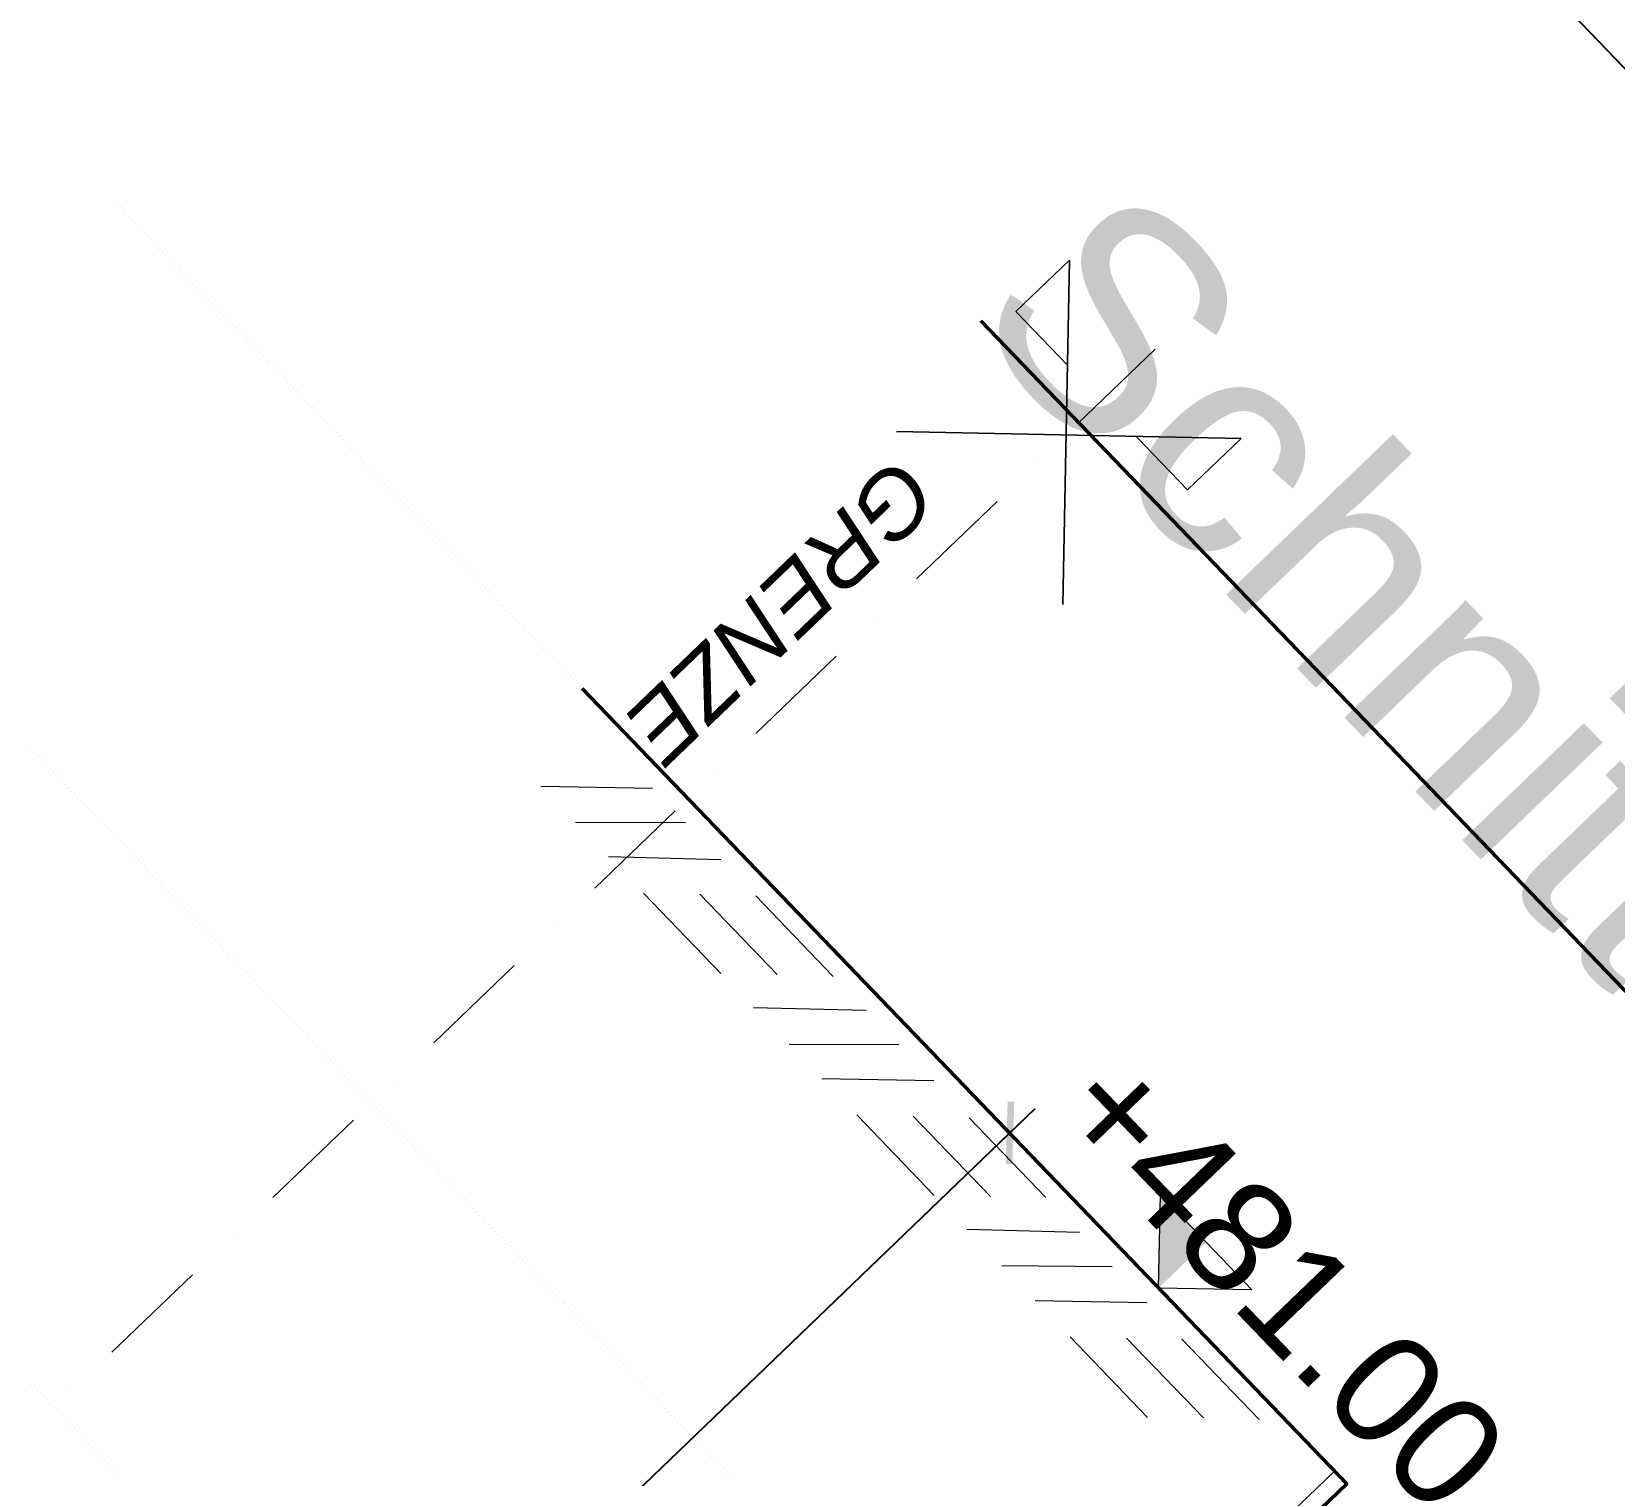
# Model space of a CAD drawing. Header units: metres. Extents: x 2687650.8 to 2687727.1, y 1234407.3 to 1234484.3.
# Drawn here: x 2687696.216 to 2687699.818, y 1234463.414 to 1234466.699 of the extents above; entities that cross this region are included whole.
import ezdxf

# ---------------------------------------------------------------- set-up
doc = ezdxf.new("R2010")
doc.units = ezdxf.units.M
for name, color, linetype in [('PDF_0', 7, 'Continuous'), ('PDF_A__BEMH', 7, 'Continuous'), ('PDF_A__BEML', 7, 'Continuous'), ('PDF_A__RAND', 7, 'Continuous'), ('PDF_E_Text', 7, 'Continuous'), ('PDF_Ebene 2', 7, 'Continuous'), ('PDF_Text', 7, 'Continuous')]:
    doc.layers.add(name, color=color, linetype=linetype)
doc.layers.add('PDF__Parzellengrenze', color=7, linetype='Continuous', true_color=0x7f7f7f)
doc.layers.add('PDF_E_Schnitte_1_50', color=7, linetype='Continuous', true_color=0x7f7f7f)
doc.styles.add('PDF Arial', font='arial.ttf')
doc.styles.add('PDF Arial Italic', font='')
doc.styles.get('PDF Arial Italic').set_extended_font_data('Arial', italic=True)

# ---------------------------------------------------------------- blocks, each defined once
blk = doc.blocks.new('A$C1c84ec86')
at = {"layer": 'PDF_0', "transparency": 33554559}
blk.add_hatch(color=256, dxfattribs=at).paths.add_polyline_path([(2529.04, 4180.7), (2530.1, 4181.76), (2520.15, 4191.92), (2519.09, 4190.86)])
at = {"layer": 'PDF_0', "lineweight": 18}
blk.add_lwpolyline([(2631.27, 3398.79), (2631.27, 3856.21), (2631.27, 4186.21), (2384.26, 4186.21)], dxfattribs=at)
at = {"layer": 'PDF__Parzellengrenze', "lineweight": 18}
for points in [[(2390.82, 4333.74), (2446.27, 4278.28)], [(2430.19, 4316.81), (2447.12, 4316.81), (2447.12, 4333.74), (2391.66, 4278.28), (2447.12, 4333.74), (2447.12, 4316.81)], [(2407.75, 4316.81), (2390.82, 4316.81)]]:
    blk.add_lwpolyline(points, close=True, dxfattribs=at)
for points in [[(2390.82, 4333.74), (2390.82, 4316.81)], [(2418.97, 4309.19), (2418.97, 4333.74)], [(2418.97, 4296.49), (2418.97, 4296.49)], [(2418.97, 4258.39), (2418.97, 4283.79)], [(2418.97, 4245.68), (2418.97, 4245.68)], [(2418.97, 4207.58), (2418.97, 4232.98)], [(2418.97, 4194.88), (2418.97, 4194.88)], [(2418.97, 4156.78), (2418.97, 4182.18)], [(2418.97, 4144.08), (2418.97, 4144.08)], [(2418.97, 4105.98), (2418.97, 4131.38)], [(2418.97, 4093.28), (2418.97, 4093.28)], [(2418.97, 4055.18), (2418.97, 4080.58)], [(2418.97, 4042.48), (2418.97, 4042.48)], [(2418.97, 4004.38), (2418.97, 4029.78)], [(2418.97, 3991.68), (2418.97, 3991.68)]]:
    blk.add_lwpolyline(points, dxfattribs=at)
at = {"layer": 'PDF_A__BEMH', "lineweight": 20}
blk.add_lwpolyline([(2573.49, 4186.21), (2558.46, 4201.23), (2588.52, 4201.23)], close=True, dxfattribs=at)
at = {"layer": 'PDF_A__BEMH', "transparency": 33554559}
blk.add_solid([(2573.49, 4186.21), (2573.49, 4201.23), (2558.46, 4201.23)], dxfattribs=at)
at = {"layer": 'PDF_A__BEML', "lineweight": 25}
for points in [[(2524.59, 3410.22), (2524.59, 4194.25)], [(2564.6, 4186.21), (2516.55, 4186.21)]]:
    blk.add_lwpolyline(points, dxfattribs=at)
at = {"layer": 'PDF_A__RAND', "lineweight": 25}
blk.add_lwpolyline([(6283.01, 4455.03), (6300.16, 4455.03), (0, 4455.03), (0, 0), (6300.16, 0), (6300.16, 4455.03), (6300.16, 4430.05)], dxfattribs=at)
at = {"layer": 'PDF_E_Schnitte_1_50', "color": 7, "lineweight": 50}
blk.add_lwpolyline([(2635.3, 3199.82), (2635.3, 4186.21), (2384.26, 4186.21)], dxfattribs=at)
at = {"layer": 'PDF_E_Schnitte_1_50', "lineweight": 18}
for points in [[(2384.26, 4186.21), (2420.24, 4186.21), (2455.38, 4186.21), (2490.3, 4186.21), (2525.44, 4186.21), (2560.37, 4186.21), (2595.29, 4186.21), (2631.27, 4186.21)], [(2411.77, 4181.97), (2393.78, 4163.98)], [(2422.57, 4181.97), (2405.21, 4163.98)], [(2434.21, 4181.97), (2416.01, 4163.98)], [(2445.64, 4181.97), (2471.04, 4181.97)], [(2481.84, 4181.97), (2463.63, 4163.98)], [(2492.63, 4181.97), (2475.27, 4163.98)], [(2504.06, 4181.97), (2486.07, 4163.98)], [(2515.7, 4181.97), (2540.89, 4181.97)], [(2551.9, 4181.97), (2533.69, 4163.98)], [(2562.69, 4181.97), (2545.12, 4163.98)], [(2574.12, 4181.97), (2556.13, 4163.98)], [(2585.55, 4181.97), (2610.95, 4181.97)], [(2436.54, 4173.08), (2461.94, 4173.08)], [(2506.6, 4173.08), (2532, 4173.08)], [(2576.66, 4173.08), (2601.85, 4173.08)], [(2427.44, 4163.98), (2452.84, 4163.98)], [(2497.5, 4163.98), (2522.9, 4163.98)], [(2567.56, 4163.98), (2592.96, 4163.98)]]:
    blk.add_lwpolyline(points, dxfattribs=at)
at = {"layer": 'PDF_E_Text', "lineweight": 50}
blk.add_lwpolyline([(2386.8, 4309.61), (2885.28, 4309.61)], dxfattribs=at)
at = {"layer": 'PDF_Ebene 2', "lineweight": 20}
for points in [[(2230.37, 4186.21), (2230.37, 4186.21)], [(2231.43, 4186.21), (2231.43, 4186.21)], [(2232.49, 4186.21), (2232.49, 4186.21)], [(2233.55, 4186.21), (2233.55, 4186.21)], [(2234.39, 4186.21), (2234.39, 4186.21)], [(2235.45, 4186.21), (2235.45, 4186.21)], [(2236.51, 4186.21), (2236.51, 4186.21)], [(2237.36, 4186.21), (2237.36, 4186.21)], [(2238.41, 4186.21), (2238.41, 4186.21)], [(2239.47, 4186.21), (2239.47, 4186.21)], [(2240.53, 4186.21), (2240.53, 4186.21)], [(2241.38, 4186.21), (2241.38, 4186.21)], [(2242.44, 4186.21), (2242.44, 4186.21)], [(2243.49, 4186.21), (2243.49, 4186.21)], [(2244.55, 4186.21), (2244.55, 4186.21)], [(2245.4, 4186.21), (2245.4, 4186.21)], [(2246.46, 4186.21), (2246.46, 4186.21)], [(2247.52, 4186.21), (2247.52, 4186.21)], [(2248.36, 4186.21), (2248.36, 4186.21)], [(2249.42, 4186.21), (2249.42, 4186.21)], [(2250.48, 4186.21), (2250.48, 4186.21)], [(2251.54, 4186.21), (2251.54, 4186.21)], [(2252.38, 4186.21), (2252.38, 4186.21)], [(2253.44, 4186.21), (2253.44, 4186.21)], [(2254.5, 4186.21), (2254.5, 4186.21)], [(2255.35, 4186.21), (2255.35, 4186.21)], [(2256.41, 4186.21), (2256.41, 4186.21)], [(2257.46, 4186.21), (2257.46, 4186.21)], [(2258.52, 4186.21), (2258.52, 4186.21)], [(2259.37, 4186.21), (2259.37, 4186.21)], [(2260.43, 4186.21), (2260.43, 4186.21)], [(2261.49, 4186.21), (2261.49, 4186.21)], [(2262.54, 4186.21), (2262.54, 4186.21)], [(2263.39, 4186.21), (2263.39, 4186.21)], [(2264.45, 4186.21), (2264.45, 4186.21)], [(2265.51, 4186.21), (2265.51, 4186.21)], [(2266.35, 4186.21), (2266.35, 4186.21)], [(2267.41, 4186.21), (2267.41, 4186.21)], [(2268.47, 4186.21), (2268.47, 4186.21)], [(2269.53, 4186.21), (2269.53, 4186.21)], [(2270.38, 4186.21), (2270.38, 4186.21)], [(2271.44, 4186.21), (2271.44, 4186.21)], [(2272.49, 4186.21), (2272.49, 4186.21)], [(2273.55, 4186.21), (2273.55, 4186.21)], [(2274.4, 4186.21), (2274.4, 4186.21)], [(2275.46, 4186.21), (2275.46, 4186.21)], [(2276.52, 4186.21), (2276.52, 4186.21)], [(2277.36, 4186.21), (2277.36, 4186.21)], [(2278.42, 4186.21), (2278.42, 4186.21)], [(2279.48, 4186.21), (2279.48, 4186.21)], [(2280.54, 4186.21), (2280.54, 4186.21)], [(2281.38, 4186.21), (2281.38, 4186.21)], [(2282.44, 4186.21), (2282.44, 4186.21)], [(2283.5, 4186.21), (2283.5, 4186.21)], [(2284.56, 4186.21), (2284.56, 4186.21)], [(2285.41, 4186.21), (2285.41, 4186.21)], [(2286.46, 4186.21), (2286.46, 4186.21)], [(2287.52, 4186.21), (2287.52, 4186.21)], [(2288.37, 4186.21), (2288.37, 4186.21)], [(2289.43, 4186.21), (2289.43, 4186.21)], [(2290.49, 4186.21), (2290.49, 4186.21)], [(2291.54, 4186.21), (2291.54, 4186.21)], [(2292.39, 4186.21), (2292.39, 4186.21)], [(2293.45, 4186.21), (2293.45, 4186.21)], [(2294.51, 4186.21), (2294.51, 4186.21)], [(2295.57, 4186.21), (2295.57, 4186.21)], [(2296.41, 4186.21), (2296.41, 4186.21)], [(2297.47, 4186.21), (2297.47, 4186.21)], [(2298.53, 4186.21), (2298.53, 4186.21)], [(2299.38, 4186.21), (2299.38, 4186.21)], [(2300.43, 4186.21), (2300.43, 4186.21)], [(2301.49, 4186.21), (2301.49, 4186.21)], [(2302.55, 4186.21), (2302.55, 4186.21)], [(2303.4, 4186.21), (2303.4, 4186.21)], [(2304.46, 4186.21), (2304.46, 4186.21)], [(2305.51, 4186.21), (2305.51, 4186.21)], [(2306.57, 4186.21), (2306.57, 4186.21)], [(2307.42, 4186.21), (2307.42, 4186.21)], [(2308.48, 4186.21), (2308.48, 4186.21)], [(2309.54, 4186.21), (2309.54, 4186.21)], [(2310.38, 4186.21), (2310.38, 4186.21)], [(2311.44, 4186.21), (2311.44, 4186.21)], [(2312.5, 4186.21), (2312.5, 4186.21)], [(2313.56, 4186.21), (2313.56, 4186.21)], [(2314.4, 4186.21), (2314.4, 4186.21)], [(2315.46, 4186.21), (2315.46, 4186.21)], [(2316.52, 4186.21), (2316.52, 4186.21)], [(2317.37, 4186.21), (2317.37, 4186.21)], [(2318.43, 4186.21), (2318.43, 4186.21)], [(2319.48, 4186.21), (2319.48, 4186.21)], [(2320.54, 4186.21), (2320.54, 4186.21)], [(2321.39, 4186.21), (2321.39, 4186.21)], [(2322.45, 4186.21), (2322.45, 4186.21)], [(2323.51, 4186.21), (2323.51, 4186.21)], [(2324.56, 4186.21), (2324.56, 4186.21)], [(2325.41, 4186.21), (2325.41, 4186.21)], [(2326.47, 4186.21), (2326.47, 4186.21)], [(2327.53, 4186.21), (2327.53, 4186.21)], [(2328.37, 4186.21), (2328.37, 4186.21)], [(2329.43, 4186.21), (2329.43, 4186.21)], [(2330.49, 4186.21), (2330.49, 4186.21)], [(2331.55, 4186.21), (2331.55, 4186.21)], [(2332.4, 4186.21), (2332.4, 4186.21)], [(2333.45, 4186.21), (2333.45, 4186.21)], [(2334.51, 4186.21), (2334.51, 4186.21)], [(2335.57, 4186.21), (2335.57, 4186.21)], [(2336.42, 4186.21), (2336.42, 4186.21)], [(2337.48, 4186.21), (2337.48, 4186.21)], [(2338.53, 4186.21), (2338.53, 4186.21)], [(2339.38, 4186.21), (2339.38, 4186.21)], [(2340.44, 4186.21), (2340.44, 4186.21)], [(2341.5, 4186.21), (2341.5, 4186.21)], [(2342.56, 4186.21), (2342.56, 4186.21)], [(2343.4, 4186.21), (2343.4, 4186.21)], [(2344.46, 4186.21), (2344.46, 4186.21)], [(2345.52, 4186.21), (2345.52, 4186.21)], [(2346.58, 4186.21), (2346.58, 4186.21)], [(2347.42, 4186.21), (2347.42, 4186.21)], [(2348.48, 4186.21), (2348.48, 4186.21)], [(2349.54, 4186.21), (2349.54, 4186.21)], [(2350.39, 4186.21), (2350.39, 4186.21)], [(2351.45, 4186.21), (2351.45, 4186.21)], [(2352.5, 4186.21), (2352.5, 4186.21)], [(2353.56, 4186.21), (2353.56, 4186.21)], [(2354.41, 4186.21), (2354.41, 4186.21)], [(2355.47, 4186.21), (2355.47, 4186.21)], [(2356.53, 4186.21), (2356.53, 4186.21)], [(2357.58, 4186.21), (2357.58, 4186.21)], [(2358.43, 4186.21), (2358.43, 4186.21)], [(2359.49, 4186.21), (2359.49, 4186.21)], [(2360.55, 4186.21), (2360.55, 4186.21)], [(2361.39, 4186.21), (2361.39, 4186.21)], [(2362.45, 4186.21), (2362.45, 4186.21)], [(2363.51, 4186.21), (2363.51, 4186.21)], [(2364.57, 4186.21), (2364.57, 4186.21)], [(2365.42, 4186.21), (2365.42, 4186.21)], [(2366.48, 4186.21), (2366.48, 4186.21)], [(2367.53, 4186.21), (2367.53, 4186.21)], [(2368.59, 4186.21), (2368.59, 4186.21)], [(2369.44, 4186.21), (2369.44, 4186.21)], [(2370.5, 4186.21), (2370.5, 4186.21)], [(2371.56, 4186.21), (2371.56, 4186.21)], [(2372.4, 4186.21), (2372.4, 4186.21)], [(2373.46, 4186.21), (2373.46, 4186.21)], [(2374.52, 4186.21), (2374.52, 4186.21)], [(2375.58, 4186.21), (2375.58, 4186.21)], [(2376.42, 4186.21), (2376.42, 4186.21)], [(2377.48, 4186.21), (2377.48, 4186.21)], [(2378.54, 4186.21), (2378.54, 4186.21)], [(2379.39, 4186.21), (2379.39, 4186.21)], [(2380.45, 4186.21), (2380.45, 4186.21)], [(2381.5, 4186.21), (2381.5, 4186.21)], [(2382.56, 4186.21), (2382.56, 4186.21)], [(2383.41, 4186.21), (2383.41, 4186.21)], [(2384.47, 4186.21), (2384.47, 4186.21)], [(2385.53, 4186.21), (2385.53, 4186.21)], [(2386.58, 4186.21), (2386.58, 4186.21)], [(2387.43, 4186.21), (2387.43, 4186.21)], [(2388.49, 4186.21), (2388.49, 4186.21)], [(2389.55, 4186.21), (2389.55, 4186.21)], [(2390.39, 4186.21), (2390.39, 4186.21)], [(2391.45, 4186.21), (2391.45, 4186.21)], [(2392.51, 4186.21), (2392.51, 4186.21)], [(2393.57, 4186.21), (2393.57, 4186.21)], [(2394.42, 4186.21), (2394.42, 4186.21)], [(2395.47, 4186.21), (2395.47, 4186.21)], [(2396.53, 4186.21), (2396.53, 4186.21)], [(2397.59, 4186.21), (2397.59, 4186.21)], [(2398.44, 4186.21), (2398.44, 4186.21)], [(2399.5, 4186.21), (2399.5, 4186.21)], [(2400.55, 4186.21), (2400.55, 4186.21)], [(2401.4, 4186.21), (2401.4, 4186.21)], [(2402.46, 4186.21), (2402.46, 4186.21)], [(2403.52, 4186.21), (2403.52, 4186.21)], [(2404.58, 4186.21), (2404.58, 4186.21)], [(2405.42, 4186.21), (2405.42, 4186.21)], [(2406.48, 4186.21), (2406.48, 4186.21)], [(2407.54, 4186.21), (2407.54, 4186.21)], [(2408.6, 4186.21), (2408.6, 4186.21)], [(2409.44, 4186.21), (2409.44, 4186.21)], [(2410.5, 4186.21), (2410.5, 4186.21)], [(2411.56, 4186.21), (2411.56, 4186.21)], [(2412.41, 4186.21), (2412.41, 4186.21)], [(2413.47, 4186.21), (2413.47, 4186.21)], [(2414.52, 4186.21), (2414.52, 4186.21)], [(2415.58, 4186.21), (2415.58, 4186.21)], [(2416.43, 4186.21), (2416.43, 4186.21)], [(2417.49, 4186.21), (2417.49, 4186.21)], [(2418.55, 4186.21), (2418.55, 4186.21)], [(2419.6, 4186.21), (2419.6, 4186.21)], [(2420.45, 4186.21), (2420.45, 4186.21)], [(2421.51, 4186.21), (2421.51, 4186.21)], [(2422.57, 4186.21), (2422.57, 4186.21)], [(2423.41, 4186.21), (2423.41, 4186.21)], [(2424.47, 4186.21), (2424.47, 4186.21)], [(2425.53, 4186.21), (2425.53, 4186.21)], [(2426.59, 4186.21), (2426.59, 4186.21)], [(2427.44, 4186.21), (2427.44, 4186.21)], [(2428.49, 4186.21), (2428.49, 4186.21)], [(2429.55, 4186.21), (2429.55, 4186.21)], [(2430.61, 4186.21), (2430.61, 4186.21)], [(2431.46, 4186.21), (2431.46, 4186.21)], [(2432.52, 4186.21), (2432.52, 4186.21)], [(2433.57, 4186.21), (2433.57, 4186.21)], [(2434.42, 4186.21), (2434.42, 4186.21)], [(2435.48, 4186.21), (2435.48, 4186.21)], [(2436.54, 4186.21), (2436.54, 4186.21)], [(2437.6, 4186.21), (2437.6, 4186.21)], [(2438.44, 4186.21), (2438.44, 4186.21)], [(2439.5, 4186.21), (2439.5, 4186.21)], [(2440.56, 4186.21), (2440.56, 4186.21)], [(2441.41, 4186.21), (2441.41, 4186.21)], [(2442.46, 4186.21), (2442.46, 4186.21)], [(2443.52, 4186.21), (2443.52, 4186.21)], [(2444.58, 4186.21), (2444.58, 4186.21)], [(2445.43, 4186.21), (2445.43, 4186.21)], [(2446.49, 4186.21), (2446.49, 4186.21)], [(2447.54, 4186.21), (2447.54, 4186.21)], [(2448.6, 4186.21), (2448.6, 4186.21)], [(2449.45, 4186.21), (2449.45, 4186.21)], [(2450.51, 4186.21), (2450.51, 4186.21)], [(2451.57, 4186.21), (2451.57, 4186.21)], [(2452.41, 4186.21), (2452.41, 4186.21)], [(2453.47, 4186.21), (2453.47, 4186.21)], [(2454.53, 4186.21), (2454.53, 4186.21)], [(2455.59, 4186.21), (2455.59, 4186.21)], [(2456.43, 4186.21), (2456.43, 4186.21)], [(2457.49, 4186.21), (2457.49, 4186.21)], [(2458.55, 4186.21), (2458.55, 4186.21)], [(2459.61, 4186.21), (2459.61, 4186.21)], [(2460.46, 4186.21), (2460.46, 4186.21)], [(2461.52, 4186.21), (2461.52, 4186.21)], [(2462.57, 4186.21), (2462.57, 4186.21)], [(2463.42, 4186.21), (2463.42, 4186.21)], [(2464.48, 4186.21), (2464.48, 4186.21)], [(2465.54, 4186.21), (2465.54, 4186.21)], [(2466.6, 4186.21), (2466.6, 4186.21)], [(2467.44, 4186.21), (2467.44, 4186.21)], [(2468.5, 4186.21), (2468.5, 4186.21)], [(2469.56, 4186.21), (2469.56, 4186.21)], [(2470.62, 4186.21), (2470.62, 4186.21)], [(2471.46, 4186.21), (2471.46, 4186.21)], [(2472.52, 4186.21), (2472.52, 4186.21)], [(2473.58, 4186.21), (2473.58, 4186.21)], [(2474.43, 4186.21), (2474.43, 4186.21)], [(2475.49, 4186.21), (2475.49, 4186.21)], [(2476.54, 4186.21), (2476.54, 4186.21)], [(2477.6, 4186.21), (2477.6, 4186.21)], [(2478.45, 4186.21), (2478.45, 4186.21)], [(2479.51, 4186.21), (2479.51, 4186.21)], [(2480.57, 4186.21), (2480.57, 4186.21)], [(2481.62, 4186.21), (2481.62, 4186.21)], [(2482.47, 4186.21), (2482.47, 4186.21)], [(2483.53, 4186.21), (2483.53, 4186.21)], [(2484.59, 4186.21), (2484.59, 4186.21)], [(2485.43, 4186.21), (2485.43, 4186.21)], [(2486.49, 4186.21), (2486.49, 4186.21)], [(2487.55, 4186.21), (2487.55, 4186.21)], [(2488.61, 4186.21), (2488.61, 4186.21)], [(2489.46, 4186.21), (2489.46, 4186.21)], [(2490.51, 4186.21), (2490.51, 4186.21)], [(2491.57, 4186.21), (2491.57, 4186.21)], [(2492.63, 4186.21), (2492.63, 4186.21)], [(2493.48, 4186.21), (2493.48, 4186.21)], [(2494.54, 4186.21), (2494.54, 4186.21)], [(2495.59, 4186.21), (2495.59, 4186.21)], [(2496.44, 4186.21), (2496.44, 4186.21)], [(2497.5, 4186.21), (2497.5, 4186.21)], [(2498.56, 4186.21), (2498.56, 4186.21)], [(2499.62, 4186.21), (2499.62, 4186.21)], [(2500.46, 4186.21), (2500.46, 4186.21)], [(2501.52, 4186.21), (2501.52, 4186.21)], [(2502.58, 4186.21), (2502.58, 4186.21)], [(2503.43, 4186.21), (2503.43, 4186.21)], [(2504.48, 4186.21), (2504.48, 4186.21)], [(2505.54, 4186.21), (2505.54, 4186.21)], [(2506.6, 4186.21), (2506.6, 4186.21)], [(2507.45, 4186.21), (2507.45, 4186.21)], [(2508.51, 4186.21), (2508.51, 4186.21)], [(2509.56, 4186.21), (2509.56, 4186.21)], [(2510.62, 4186.21), (2510.62, 4186.21)], [(2511.47, 4186.21), (2511.47, 4186.21)], [(2512.53, 4186.21), (2512.53, 4186.21)], [(2513.59, 4186.21), (2513.59, 4186.21)], [(2514.43, 4186.21), (2514.43, 4186.21)], [(2515.49, 4186.21), (2515.49, 4186.21)], [(2516.55, 4186.21), (2516.55, 4186.21)], [(2517.61, 4186.21), (2517.61, 4186.21)], [(2518.45, 4186.21), (2518.45, 4186.21)], [(2519.51, 4186.21), (2519.51, 4186.21)], [(2520.57, 4186.21), (2520.57, 4186.21)], [(2521.63, 4186.21), (2521.63, 4186.21)], [(2522.48, 4186.21), (2522.48, 4186.21)], [(2523.53, 4186.21), (2523.53, 4186.21)], [(2524.59, 4186.21), (2524.59, 4186.21)], [(2525.44, 4186.21), (2525.44, 4186.21)], [(2526.5, 4186.21), (2526.5, 4186.21)], [(2527.56, 4186.21), (2527.56, 4186.21)], [(2528.61, 4186.21), (2528.61, 4186.21)], [(2529.46, 4186.21), (2529.46, 4186.21)], [(2530.52, 4186.21), (2530.52, 4186.21)], [(2531.58, 4186.21), (2531.58, 4186.21)], [(2532.64, 4186.21), (2532.64, 4186.21)], [(2533.48, 4186.21), (2533.48, 4186.21)], [(2534.54, 4186.21), (2534.54, 4186.21)], [(2535.6, 4186.21), (2535.6, 4186.21)], [(2536.45, 4186.21), (2536.45, 4186.21)], [(2537.5, 4186.21), (2537.5, 4186.21)], [(2538.56, 4186.21), (2538.56, 4186.21)], [(2539.62, 4186.21), (2539.62, 4186.21)], [(2540.47, 4186.21), (2540.47, 4186.21)], [(2541.53, 4186.21), (2541.53, 4186.21)], [(2542.58, 4186.21), (2542.58, 4186.21)], [(2543.64, 4186.21), (2543.64, 4186.21)], [(2544.49, 4186.21), (2544.49, 4186.21)], [(2545.55, 4186.21), (2545.55, 4186.21)], [(2546.61, 4186.21), (2546.61, 4186.21)], [(2547.45, 4186.21), (2547.45, 4186.21)], [(2548.51, 4186.21), (2548.51, 4186.21)], [(2549.57, 4186.21), (2549.57, 4186.21)], [(2550.63, 4186.21), (2550.63, 4186.21)], [(2551.48, 4186.21), (2551.48, 4186.21)], [(2552.53, 4186.21), (2552.53, 4186.21)], [(2553.59, 4186.21), (2553.59, 4186.21)], [(2554.44, 4186.21), (2554.44, 4186.21)], [(2555.5, 4186.21), (2555.5, 4186.21)], [(2556.56, 4186.21), (2556.56, 4186.21)], [(2557.61, 4186.21), (2557.61, 4186.21)], [(2558.46, 4186.21), (2558.46, 4186.21)], [(2559.52, 4186.21), (2559.52, 4186.21)], [(2560.58, 4186.21), (2560.58, 4186.21)], [(2561.64, 4186.21), (2561.64, 4186.21)], [(2562.48, 4186.21), (2562.48, 4186.21)], [(2563.54, 4186.21), (2563.54, 4186.21)], [(2564.6, 4186.21), (2564.6, 4186.21)], [(2565.45, 4186.21), (2565.45, 4186.21)], [(2566.5, 4186.21), (2566.5, 4186.21)], [(2567.56, 4186.21), (2567.56, 4186.21)], [(2568.62, 4186.21), (2568.62, 4186.21)], [(2569.47, 4186.21), (2569.47, 4186.21)], [(2570.53, 4186.21), (2570.53, 4186.21)], [(2571.58, 4186.21), (2571.58, 4186.21)], [(2572.64, 4186.21), (2572.64, 4186.21)], [(2573.49, 4186.21), (2573.49, 4186.21)], [(2574.55, 4186.21), (2574.55, 4186.21)], [(2575.61, 4186.21), (2575.61, 4186.21)], [(2576.45, 4186.21), (2576.45, 4186.21)], [(2577.51, 4186.21), (2577.51, 4186.21)], [(2578.57, 4186.21), (2578.57, 4186.21)], [(2579.63, 4186.21), (2579.63, 4186.21)], [(2580.47, 4186.21), (2580.47, 4186.21)], [(2581.53, 4186.21), (2581.53, 4186.21)], [(2582.59, 4186.21), (2582.59, 4186.21)], [(2583.65, 4186.21), (2583.65, 4186.21)], [(2584.5, 4186.21), (2584.5, 4186.21)], [(2585.55, 4186.21), (2585.55, 4186.21)], [(2586.61, 4186.21), (2586.61, 4186.21)], [(2587.46, 4186.21), (2587.46, 4186.21)], [(2588.52, 4186.21), (2588.52, 4186.21)], [(2589.58, 4186.21), (2589.58, 4186.21)], [(2590.63, 4186.21), (2590.63, 4186.21)], [(2591.48, 4186.21), (2591.48, 4186.21)], [(2592.54, 4186.21), (2592.54, 4186.21)], [(2593.6, 4186.21), (2593.6, 4186.21)], [(2594.66, 4186.21), (2594.66, 4186.21)], [(2595.5, 4186.21), (2595.5, 4186.21)], [(2596.56, 4186.21), (2596.56, 4186.21)], [(2597.62, 4186.21), (2597.62, 4186.21)], [(2598.47, 4186.21), (2598.47, 4186.21)], [(2599.52, 4186.21), (2599.52, 4186.21)], [(2600.58, 4186.21), (2600.58, 4186.21)], [(2601.64, 4186.21), (2601.64, 4186.21)], [(2602.49, 4186.21), (2602.49, 4186.21)], [(2603.55, 4186.21), (2603.55, 4186.21)], [(2604.6, 4186.21), (2604.6, 4186.21)], [(2605.66, 4186.21), (2605.66, 4186.21)], [(2606.51, 4186.21), (2606.51, 4186.21)], [(2607.57, 4186.21), (2607.57, 4186.21)], [(2608.63, 4186.21), (2608.63, 4186.21)], [(2609.47, 4186.21), (2609.47, 4186.21)], [(2610.53, 4186.21), (2610.53, 4186.21)], [(2611.59, 4186.21), (2611.59, 4186.21)], [(2612.65, 4186.21), (2612.65, 4186.21)], [(2613.49, 4186.21), (2613.49, 4186.21)], [(2614.55, 4186.21), (2614.55, 4186.21)], [(2615.61, 4186.21), (2615.61, 4186.21)], [(2616.46, 4186.21), (2616.46, 4186.21)], [(2617.52, 4186.21), (2617.52, 4186.21)], [(2618.57, 4186.21), (2618.57, 4186.21)], [(2619.63, 4186.21), (2619.63, 4186.21)], [(2620.48, 4186.21), (2620.48, 4186.21)], [(2621.54, 4186.21), (2621.54, 4186.21)], [(2622.6, 4186.21), (2622.6, 4186.21)], [(2623.65, 4186.21), (2623.65, 4186.21)], [(2624.5, 4186.21), (2624.5, 4186.21)], [(2625.56, 4186.21), (2625.56, 4186.21)], [(2626.62, 4186.21), (2626.62, 4186.21)], [(2627.46, 4186.21), (2627.46, 4186.21)], [(2628.52, 4186.21), (2628.52, 4186.21)], [(2629.58, 4186.21), (2629.58, 4186.21)], [(2630.64, 4186.21), (2630.64, 4186.21)], [(2631.49, 4186.21), (2631.49, 4186.21)], [(2632.54, 4186.21), (2632.54, 4186.21)], [(2307.42, 4086.3), (2307.42, 4086.3)], [(2308.48, 4086.3), (2308.48, 4086.3)], [(2309.54, 4086.3), (2309.54, 4086.3)], [(2310.38, 4086.3), (2310.38, 4086.3)], [(2311.44, 4086.3), (2311.44, 4086.3)], [(2312.5, 4086.3), (2312.5, 4086.3)], [(2313.56, 4086.3), (2313.56, 4086.3)], [(2314.4, 4086.3), (2314.4, 4086.3)], [(2315.46, 4086.3), (2315.46, 4086.3)], [(2316.52, 4086.3), (2316.52, 4086.3)], [(2317.37, 4086.3), (2317.37, 4086.3)], [(2318.43, 4086.3), (2318.43, 4086.3)], [(2319.48, 4086.3), (2319.48, 4086.3)], [(2320.54, 4086.3), (2320.54, 4086.3)], [(2321.39, 4086.3), (2321.39, 4086.3)], [(2322.45, 4086.3), (2322.45, 4086.3)], [(2323.51, 4086.3), (2323.51, 4086.3)], [(2324.56, 4086.3), (2324.56, 4086.3)], [(2325.41, 4086.3), (2325.41, 4086.3)], [(2326.47, 4086.3), (2326.47, 4086.3)], [(2327.53, 4086.3), (2327.53, 4086.3)], [(2328.37, 4086.3), (2328.37, 4086.3)], [(2329.43, 4086.3), (2329.43, 4086.3)], [(2330.49, 4086.3), (2330.49, 4086.3)], [(2331.55, 4086.3), (2331.55, 4086.3)], [(2332.4, 4086.3), (2332.4, 4086.3)], [(2333.45, 4086.3), (2333.45, 4086.3)], [(2334.51, 4086.3), (2334.51, 4086.3)], [(2335.57, 4086.3), (2335.57, 4086.3)], [(2336.42, 4086.3), (2336.42, 4086.3)], [(2337.48, 4086.3), (2337.48, 4086.3)], [(2338.53, 4086.3), (2338.53, 4086.3)], [(2339.38, 4086.3), (2339.38, 4086.3)], [(2340.44, 4086.3), (2340.44, 4086.3)], [(2341.5, 4086.3), (2341.5, 4086.3)], [(2342.56, 4086.3), (2342.56, 4086.3)], [(2343.4, 4086.3), (2343.4, 4086.3)], [(2344.46, 4086.3), (2344.46, 4086.3)], [(2345.52, 4086.3), (2345.52, 4086.3)], [(2346.58, 4086.3), (2346.58, 4086.3)], [(2347.42, 4086.3), (2347.42, 4086.3)], [(2348.48, 4086.3), (2348.48, 4086.3)], [(2349.54, 4086.3), (2349.54, 4086.3)], [(2350.39, 4086.3), (2350.39, 4086.3)], [(2351.45, 4086.3), (2351.45, 4086.3)], [(2352.5, 4086.3), (2352.5, 4086.3)], [(2353.56, 4086.3), (2353.56, 4086.3)], [(2354.41, 4086.3), (2354.41, 4086.3)], [(2355.47, 4086.3), (2355.47, 4086.3)], [(2356.53, 4086.3), (2356.53, 4086.3)], [(2357.58, 4086.3), (2357.58, 4086.3)], [(2358.43, 4086.3), (2358.43, 4086.3)], [(2359.49, 4086.3), (2359.49, 4086.3)], [(2360.55, 4086.3), (2360.55, 4086.3)], [(2361.39, 4086.3), (2361.39, 4086.3)], [(2362.45, 4086.3), (2362.45, 4086.3)], [(2363.51, 4086.3), (2363.51, 4086.3)], [(2364.57, 4086.3), (2364.57, 4086.3)], [(2365.42, 4086.3), (2365.42, 4086.3)], [(2366.48, 4086.3), (2366.48, 4086.3)], [(2367.53, 4086.3), (2367.53, 4086.3)], [(2368.59, 4086.3), (2368.59, 4086.3)], [(2369.44, 4086.3), (2369.44, 4086.3)], [(2370.5, 4086.3), (2370.5, 4086.3)], [(2371.56, 4086.3), (2371.56, 4086.3)], [(2372.4, 4086.3), (2372.4, 4086.3)], [(2373.46, 4086.3), (2373.46, 4086.3)], [(2374.52, 4086.3), (2374.52, 4086.3)], [(2375.58, 4086.3), (2375.58, 4086.3)], [(2376.42, 4086.3), (2376.42, 4086.3)], [(2377.48, 4086.3), (2377.48, 4086.3)], [(2378.54, 4086.3), (2378.54, 4086.3)], [(2379.39, 4086.3), (2379.39, 4086.3)], [(2380.45, 4086.3), (2380.45, 4086.3)], [(2381.5, 4086.3), (2381.5, 4086.3)], [(2382.56, 4086.3), (2382.56, 4086.3)], [(2383.41, 4086.3), (2383.41, 4086.3)], [(2384.47, 4086.3), (2384.47, 4086.3)], [(2385.53, 4086.3), (2385.53, 4086.3)], [(2386.58, 4086.3), (2386.58, 4086.3)], [(2387.43, 4086.3), (2387.43, 4086.3)], [(2388.49, 4086.3), (2388.49, 4086.3)], [(2389.55, 4086.3), (2389.55, 4086.3)], [(2390.39, 4086.3), (2390.39, 4086.3)], [(2391.45, 4086.3), (2391.45, 4086.3)], [(2392.51, 4086.3), (2392.51, 4086.3)], [(2393.57, 4086.3), (2393.57, 4086.3)], [(2394.42, 4086.3), (2394.42, 4086.3)], [(2395.47, 4086.3), (2395.47, 4086.3)], [(2396.53, 4086.3), (2396.53, 4086.3)], [(2397.59, 4086.3), (2397.59, 4086.3)], [(2398.44, 4086.3), (2398.44, 4086.3)], [(2399.5, 4086.3), (2399.5, 4086.3)], [(2400.55, 4086.3), (2400.55, 4086.3)], [(2401.4, 4086.3), (2401.4, 4086.3)], [(2402.46, 4086.3), (2402.46, 4086.3)], [(2403.52, 4086.3), (2403.52, 4086.3)], [(2404.58, 4086.3), (2404.58, 4086.3)], [(2405.42, 4086.3), (2405.42, 4086.3)], [(2406.48, 4086.3), (2406.48, 4086.3)], [(2407.54, 4086.3), (2407.54, 4086.3)], [(2408.6, 4086.3), (2408.6, 4086.3)], [(2409.44, 4086.3), (2409.44, 4086.3)], [(2410.5, 4086.3), (2410.5, 4086.3)], [(2411.56, 4086.3), (2411.56, 4086.3)], [(2412.41, 4086.3), (2412.41, 4086.3)], [(2413.47, 4086.3), (2413.47, 4086.3)], [(2414.52, 4086.3), (2414.52, 4086.3)], [(2415.58, 4086.3), (2415.58, 4086.3)], [(2416.43, 4086.3), (2416.43, 4086.3)], [(2417.49, 4086.3), (2417.49, 4086.3)], [(2418.55, 4086.3), (2418.55, 4086.3)], [(2419.6, 4086.3), (2419.6, 4086.3)], [(2420.45, 4086.3), (2420.45, 4086.3)], [(2421.51, 4086.3), (2421.51, 4086.3)], [(2422.57, 4086.3), (2422.57, 4086.3)], [(2423.41, 4086.3), (2423.41, 4086.3)], [(2424.47, 4086.3), (2424.47, 4086.3)], [(2425.53, 4086.3), (2425.53, 4086.3)], [(2426.59, 4086.3), (2426.59, 4086.3)], [(2427.44, 4086.3), (2427.44, 4086.3)], [(2428.49, 4086.3), (2428.49, 4086.3)], [(2429.55, 4086.3), (2429.55, 4086.3)], [(2430.61, 4086.3), (2430.61, 4086.3)], [(2431.46, 4086.3), (2431.46, 4086.3)], [(2432.52, 4086.3), (2432.52, 4086.3)], [(2433.57, 4086.3), (2433.57, 4086.3)], [(2434.42, 4086.3), (2434.42, 4086.3)], [(2435.48, 4086.3), (2435.48, 4086.3)], [(2436.54, 4086.3), (2436.54, 4086.3)], [(2437.6, 4086.3), (2437.6, 4086.3)], [(2438.44, 4086.3), (2438.44, 4086.3)], [(2439.5, 4086.3), (2439.5, 4086.3)], [(2440.56, 4086.3), (2440.56, 4086.3)], [(2441.41, 4086.3), (2441.41, 4086.3)], [(2442.46, 4086.3), (2442.46, 4086.3)], [(2443.52, 4086.3), (2443.52, 4086.3)], [(2444.58, 4086.3), (2444.58, 4086.3)], [(2445.43, 4086.3), (2445.43, 4086.3)], [(2446.49, 4086.3), (2446.49, 4086.3)], [(2447.54, 4086.3), (2447.54, 4086.3)], [(2448.6, 4086.3), (2448.6, 4086.3)], [(2449.45, 4086.3), (2449.45, 4086.3)], [(2450.51, 4086.3), (2450.51, 4086.3)], [(2451.57, 4086.3), (2451.57, 4086.3)], [(2452.41, 4086.3), (2452.41, 4086.3)], [(2453.47, 4086.3), (2453.47, 4086.3)], [(2454.53, 4086.3), (2454.53, 4086.3)], [(2455.59, 4086.3), (2455.59, 4086.3)], [(2456.43, 4086.3), (2456.43, 4086.3)], [(2457.49, 4086.3), (2457.49, 4086.3)], [(2458.55, 4086.3), (2458.55, 4086.3)], [(2459.61, 4086.3), (2459.61, 4086.3)], [(2460.46, 4086.3), (2460.46, 4086.3)], [(2461.52, 4086.3), (2461.52, 4086.3)], [(2462.57, 4086.3), (2462.57, 4086.3)], [(2463.42, 4086.3), (2463.42, 4086.3)], [(2464.48, 4086.3), (2464.48, 4086.3)], [(2465.54, 4086.3), (2465.54, 4086.3)], [(2466.6, 4086.3), (2466.6, 4086.3)], [(2467.44, 4086.3), (2467.44, 4086.3)], [(2468.5, 4086.3), (2468.5, 4086.3)], [(2469.56, 4086.3), (2469.56, 4086.3)], [(2470.62, 4086.3), (2470.62, 4086.3)], [(2471.46, 4086.3), (2471.46, 4086.3)], [(2472.52, 4086.3), (2472.52, 4086.3)], [(2473.58, 4086.3), (2473.58, 4086.3)], [(2474.43, 4086.3), (2474.43, 4086.3)], [(2475.49, 4086.3), (2475.49, 4086.3)], [(2476.54, 4086.3), (2476.54, 4086.3)], [(2477.6, 4086.3), (2477.6, 4086.3)], [(2478.45, 4086.3), (2478.45, 4086.3)], [(2479.51, 4086.3), (2479.51, 4086.3)], [(2480.57, 4086.3), (2480.57, 4086.3)], [(2481.62, 4086.3), (2481.62, 4086.3)], [(2482.47, 4086.3), (2482.47, 4086.3)], [(2483.53, 4086.3), (2483.53, 4086.3)], [(2484.59, 4086.3), (2484.59, 4086.3)], [(2485.43, 4086.3), (2485.43, 4086.3)], [(2486.49, 4086.3), (2486.49, 4086.3)], [(2487.55, 4086.3), (2487.55, 4086.3)], [(2488.61, 4086.3), (2488.61, 4086.3)], [(2489.46, 4086.3), (2489.46, 4086.3)], [(2490.51, 4086.3), (2490.51, 4086.3)], [(2491.57, 4086.3), (2491.57, 4086.3)], [(2492.63, 4086.3), (2492.63, 4086.3)], [(2493.48, 4086.3), (2493.48, 4086.3)], [(2494.54, 4086.3), (2494.54, 4086.3)], [(2495.59, 4086.3), (2495.59, 4086.3)], [(2496.44, 4086.3), (2496.44, 4086.3)], [(2497.5, 4086.3), (2497.5, 4086.3)], [(2498.56, 4086.3), (2498.56, 4086.3)], [(2499.62, 4086.3), (2499.62, 4086.3)], [(2500.46, 4086.3), (2500.46, 4086.3)], [(2501.52, 4086.3), (2501.52, 4086.3)], [(2502.58, 4086.3), (2502.58, 4086.3)], [(2503.43, 4086.3), (2503.43, 4086.3)], [(2504.48, 4086.3), (2504.48, 4086.3)], [(2505.54, 4086.3), (2505.54, 4086.3)], [(2506.6, 4086.3), (2506.6, 4086.3)], [(2507.45, 4086.3), (2507.45, 4086.3)], [(2508.51, 4086.3), (2508.51, 4086.3)], [(2509.56, 4086.3), (2509.56, 4086.3)], [(2510.62, 4086.3), (2510.62, 4086.3)], [(2511.47, 4086.3), (2511.47, 4086.3)], [(2512.53, 4086.3), (2512.53, 4086.3)], [(2513.59, 4086.3), (2513.59, 4086.3)], [(2514.43, 4086.3), (2514.43, 4086.3)], [(2515.49, 4086.3), (2515.49, 4086.3)], [(2516.55, 4086.3), (2516.55, 4086.3)], [(2517.61, 4086.3), (2517.61, 4086.3)], [(2518.45, 4086.3), (2518.45, 4086.3)], [(2519.51, 4086.3), (2519.51, 4086.3)], [(2520.57, 4086.3), (2520.57, 4086.3)], [(2521.63, 4086.3), (2521.63, 4086.3)], [(2522.48, 4086.3), (2522.48, 4086.3)], [(2523.53, 4086.3), (2523.53, 4086.3)], [(2524.59, 4086.3), (2524.59, 4086.3)], [(2525.44, 4086.3), (2525.44, 4086.3)], [(2526.5, 4086.3), (2526.5, 4086.3)], [(2527.56, 4086.3), (2527.56, 4086.3)], [(2528.61, 4086.3), (2528.61, 4086.3)], [(2529.46, 4086.3), (2529.46, 4086.3)], [(2530.52, 4086.3), (2530.52, 4086.3)], [(2531.58, 4086.3), (2531.58, 4086.3)], [(2532.64, 4086.3), (2532.64, 4086.3)], [(2533.48, 4086.3), (2533.48, 4086.3)], [(2534.54, 4086.3), (2534.54, 4086.3)], [(2535.6, 4086.3), (2535.6, 4086.3)], [(2536.45, 4086.3), (2536.45, 4086.3)], [(2411.56, 3986.18), (2411.56, 3986.18)], [(2412.41, 3986.18), (2412.41, 3986.18)], [(2413.47, 3986.18), (2413.47, 3986.18)], [(2414.52, 3986.18), (2414.52, 3986.18)], [(2415.58, 3986.18), (2415.58, 3986.18)], [(2416.43, 3986.18), (2416.43, 3986.18)], [(2417.49, 3986.18), (2417.49, 3986.18)], [(2418.55, 3986.18), (2418.55, 3986.18)], [(2419.6, 3986.18), (2419.6, 3986.18)], [(2420.45, 3986.18), (2420.45, 3986.18)], [(2421.51, 3986.18), (2421.51, 3986.18)], [(2422.57, 3986.18), (2422.57, 3986.18)], [(2423.41, 3986.18), (2423.41, 3986.18)], [(2424.47, 3986.18), (2424.47, 3986.18)], [(2425.53, 3986.18), (2425.53, 3986.18)], [(2426.59, 3986.18), (2426.59, 3986.18)], [(2427.44, 3986.18), (2427.44, 3986.18)], [(2428.49, 3986.18), (2428.49, 3986.18)], [(2429.55, 3986.18), (2429.55, 3986.18)], [(2430.61, 3986.18), (2430.61, 3986.18)], [(2431.46, 3986.18), (2431.46, 3986.18)], [(2432.52, 3986.18), (2432.52, 3986.18)], [(2433.57, 3986.18), (2433.57, 3986.18)], [(2434.42, 3986.18), (2434.42, 3986.18)], [(2435.48, 3986.18), (2435.48, 3986.18)], [(2436.54, 3986.18), (2436.54, 3986.18)], [(2437.6, 3986.18), (2437.6, 3986.18)], [(2438.44, 3986.18), (2438.44, 3986.18)], [(2439.5, 3986.18), (2439.5, 3986.18)]]:
    blk.add_lwpolyline(points, dxfattribs=at)
at = {"layer": 'PDF_Text', "attachment_point": 7, "style": 'PDF Arial'}
for s, insert, char_height in [('Schnitt C-C 1:50', (2384.04, 4305.96), 50.0002), ('+481.00', (2528.19, 4194.75), 25.001)]:
    blk.add_mtext(s, dxfattribs=dict(at, insert=insert, char_height=char_height))
at = {"layer": 'PDF_Text', "color": 8, "true_color": 0x7f7f7f, "insert": (2395.23, 4274.68), "char_height": 15.003, "attachment_point": 7, "rotation": 270, "style": 'PDF Arial Italic'}
blk.add_mtext('GRENZE', dxfattribs=at)

msp = doc.modelspace()

# ---------------------------------------------------------------- block references
at = {"xscale": 0.01, "yscale": 0.01, "zscale": 0.01, "rotation": 313.8734409291175}
msp.add_blockref('A$C1c84ec86', (2687650.7677, 1234453.3784), dxfattribs=at)

doc.saveas('drawing.dxf')
